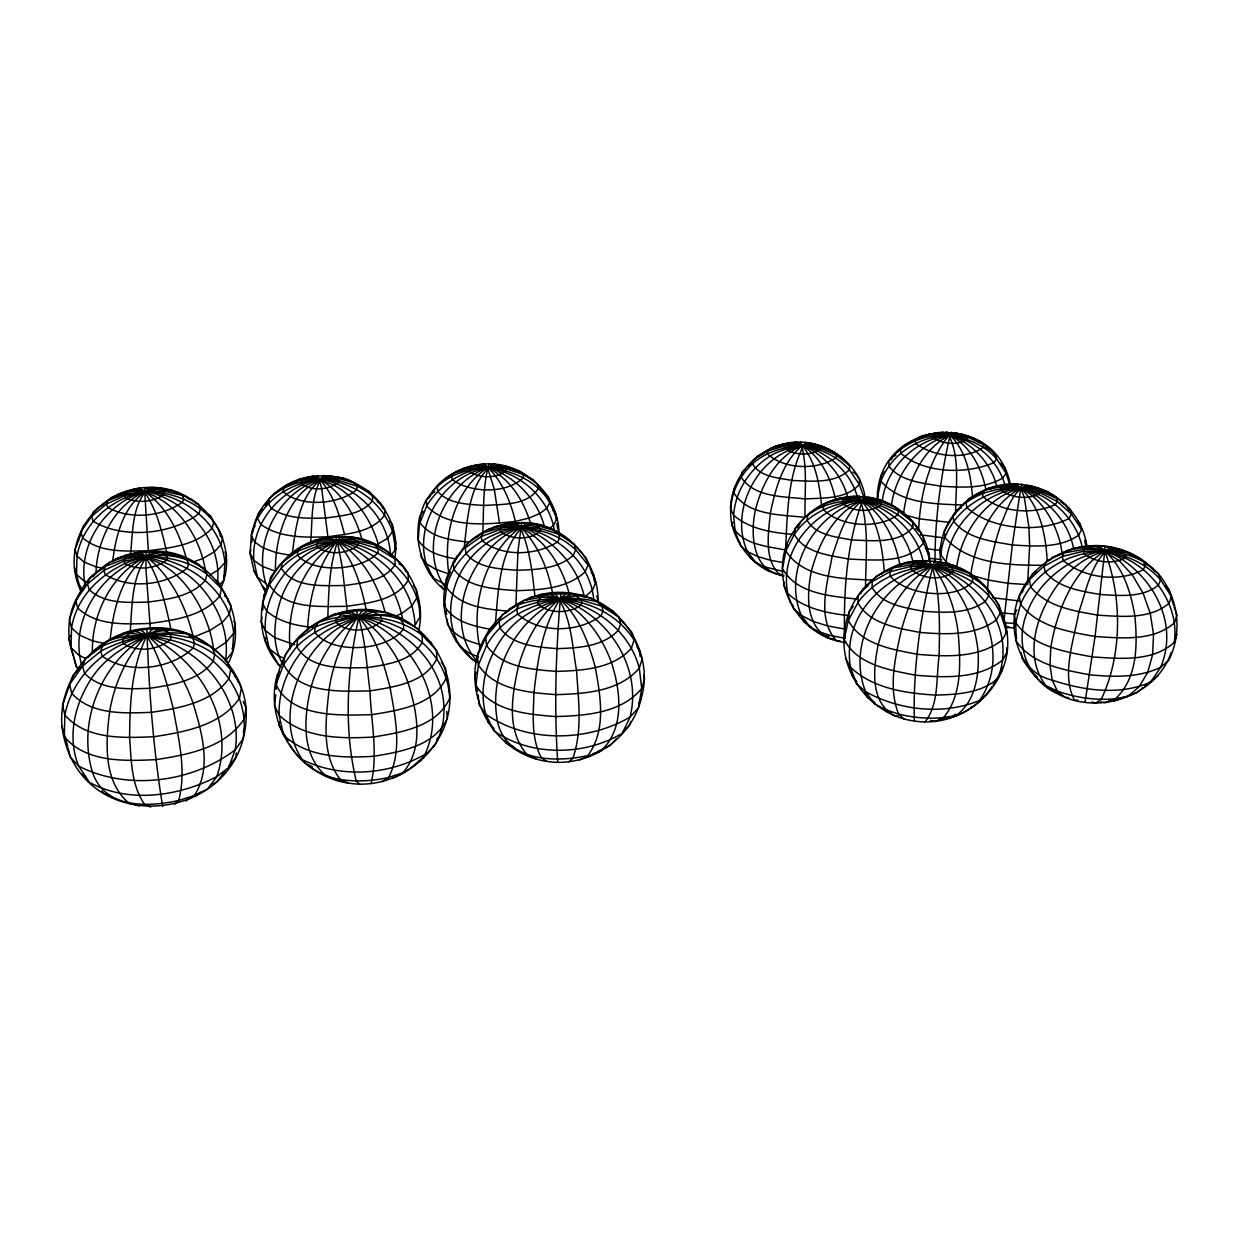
<?xml version="1.0" encoding="UTF-8"?>
<svg xmlns="http://www.w3.org/2000/svg" width="1239" height="1239" viewBox="0 0 1239 1239"><rect width="100%" height="100%" fill="white"/><g stroke="black" fill="none" stroke-linecap="round" stroke-linejoin="round"><path stroke-width="1.5" d="M307.52 630.744C308.821 597.012 317.803 562.134 340.833 536.642C389.278 534.427 430.041 584.297 418.534 631.41M784.411 582.407L783.9 586.001L793.734 609.046L801.416 615.535L810.213 627.228L819.537 631.952L831.261 635.684L844.564 638.162C843.48 590.879 846.717 540.823 864.094 496.638C897.113 499.565 927.206 527.071 929.575 560.555C921.971 521.573 883.113 500.215 846.051 498.047C819.413 499.58 797.08 520.163 786.966 543.936C770.395 586.295 800.766 637.868 846.16 642.607M1124.625 550.952C1078.224 532.367 1020.735 563.884 1014.416 614.343C1011.829 641.74 1022.516 673.149 1052.236 680.149C1083.505 690.495 1119.653 695.869 1150.69 682.054L1160.618 667.263L1168.594 660.464C1182.889 632.463 1178.521 597.817 1158.465 573.92C1146.695 561.794 1132.477 551.417 1115.487 548.474C1077.465 553.043 1041.163 575.314 1027.224 612.298C1014.137 642.7 1026.728 679.344 1056.913 693.453C1097.212 716.049 1155.972 696.984 1171.165 652.535M1016.863 609.82L1014.416 614.343L1015.717 622.69C1032.939 646.665 1065.168 651.869 1092.318 656.887C1119.576 658.668 1152.502 662.184 1174.309 642.329C1179.094 606.971 1156.312 573.13 1125.089 558.046C1106.257 552.517 1084.652 539.755 1065.85 552.238M130.451 554.948C133.022 532.445 131.427 503.886 149.594 487.547C199.371 485.022 242.054 540.529 221.192 587.301M130.126 633.361C132.279 605.871 130.978 572.573 151.189 551.401C207.765 546.988 254.367 612.794 227.868 664.197M310.602 542.667C312.693 520.411 310.277 494.764 323.023 475.451C334.437 477.278 349.274 476.148 357.002 486.168C384.276 498.357 400.336 529.254 394.73 558.51M327.839 617.765C328.552 592.304 329.404 566.223 337.426 541.83L335.413 536.797C272.518 538.299 237.021 620.693 280.773 666.938M482.73 533.56C483.969 510.391 482.482 486.292 489.033 463.866C526.467 463.711 558.99 496.576 558.99 533.978M515.92 605.964L517.871 552.114L521.634 522.564C563.327 521.774 598.561 559.563 598.034 600.776L596.749 595.944M879.613 500.417L877.382 497.35C878.172 420.036 994.189 407.677 1010.157 483.535M61.95 726.178C57.768 677.268 98.593 630.79 147.565 628.312C195.019 622.644 241.481 660.372 246.065 707.996C252.291 825.05 76.864 844.828 61.95 726.178L67.758 746.482M464.238 547.483C467.568 519.683 468.388 481.46 493.757 464.16L498.078 465.105M74.464 567.307L81.247 591.87C54.562 536.983 107.22 477.015 164.028 488.94M495.461 622.985C498.186 590.322 499.72 545.315 526.792 522.92L541.768 525.212L544.649 527.365M785.34 553.663C787.431 516.617 786.858 475.342 805.257 442.4C834.513 445.049 861.229 468.497 865.132 497.768M918.595 531.035C919.942 496.127 928.259 458.957 951.629 432.179L952.652 433.681M217.584 582.191C222.137 534.644 180.027 494.144 134.54 489.25L118.077 494.16L113.833 497.629M865.534 588.076C865.581 557.751 869.964 525.119 859.045 496.312C833.847 495.445 810.136 508.377 795.175 528.294L794.338 534.365L785.929 550.828L782.398 568.438C796.476 594.023 831.415 596.222 857.527 599.118M930.241 720.386L935.399 721.423L943.499 717.644C962.78 694.475 960.395 661.394 958.212 633.175C955.068 606.785 945.698 581.354 928.661 560.895C888.131 557.565 848.947 590.291 844.719 630.666C838.245 673.443 872.024 715.569 914.367 721.021C957.716 727.943 1001.437 694.924 1007.276 651.466C1011.984 610.068 981.536 567.477 939.642 562.165C906.607 577.111 887.17 610.734 878.25 644.59C873.402 668.131 869.546 702.482 894.759 715.77L898.492 716.111M987.483 591.173C988.459 568.298 993.771 545.795 1000.988 524.143C1007.307 510.298 1011.705 492.084 1026.635 485.084C1057.502 489.963 1082.871 515.641 1086.975 546.771L1085.116 539.987L1085.163 543.859M251.749 542.419L252.137 536.626M252.4 532.77C257.263 499.038 292.512 472.183 326.306 476.349M783.838 575.903C758.314 571.458 738.506 549.775 732.063 525.228C727.045 502.755 735.734 479.168 752.569 463.835C769.326 448.348 792.046 446.226 813.605 444.027C827.327 447.573 840.692 454.574 849.675 465.585L849.396 469.782L859.324 484.418L863.738 497.118M262.776 609.882L263.303 602.417M263.566 598.685L263.83 594.952L265.998 592.335M955.563 513.999C955.532 487.128 961.077 455.89 947.045 431.915L943.87 433.17M276.204 689.271C277.164 639.928 329.063 602.108 376.764 610.641C426.015 617.394 459.886 670.392 447.264 718.14C435.663 760.08 391.849 790.126 348.484 783.125C298.94 776.079 263.365 723.22 277.335 674.62L279.317 671.894M1003.946 620.832L1012.309 544.959L1020.719 488.212L1021.71 484.356L1029.888 486.246M1027.58 584.638L1029.64 546.105L1028.912 527.225L1024.266 497.211L1020.719 488.212L1016.708 484.046C974.799 481.568 934.252 520.334 940.912 563.11M394.699 551.525L395.675 541.908M112.718 560.988C116.094 533.42 125.124 497.923 154.395 487.856L171.973 490.365L178.695 494.082M110.194 639.185C113.616 606.676 123.234 565.665 156.439 551.773L166.971 552.207M419.479 611.927L419.882 608.194M292.249 553.91C295.873 526.327 299.776 489.266 327.777 475.761L343.497 478.316L346.347 480.159M448.58 691.61L449.014 687.955M279.302 721.671L278.868 725.078L288.083 741.185M275.786 694.769L274.408 705.192L279.147 715.244L283.468 734.944C307.102 757.726 343.126 758.16 373.93 756.255C400.631 751.841 435.354 745.986 447.264 718.14L446.845 711.434M786.966 543.936L785.929 550.828C802.996 578.721 844.363 578.892 873.557 580.1M265.75 637.249L265.223 640.609L278.156 664.491L280.912 666.675M261.94 617.037L261.104 622.164L265.254 630.419L269.25 648.709L278.465 655.911L283.669 658.064M236.401 752.987L235.596 757.788L228.688 766.399M903.665 512.698C907.939 480.67 923.411 444.321 956.09 432.798L959.497 434.192M641.26 698.223C655.044 651.9 620.135 599.537 572.526 593.466C530.571 586.124 488.507 615.024 477.433 655.632C465.043 702.745 498.341 754.412 546.786 761.366C588.262 768.149 631.844 739.187 641.26 698.223L638.859 703.102M805.257 442.4C767.003 438.343 731.397 470.402 730.483 508.826L733.643 515.192L735.114 531.485L740.891 546.182L747.551 551.649L755.976 562.8L764.262 566.796L783.435 571.473M891.368 505.636C895.89 470.681 923.365 436.345 960.148 433.743L975.511 438.978M250.789 549.837L250.092 553.415L253.918 570.606L257.48 577.374L265.812 583.383L268.259 588.153M956.694 567.059C961.898 528.635 990.937 490.861 1031.158 486.184L1047.528 491.651L1054.714 497.644M882.214 501.64C886.505 462.55 924.371 431.652 963.524 434.935L980.281 441.626L995.893 454.852L996.559 458.879L1006.037 473.236L1010.048 485.703M877.382 497.35L880.96 481.197L881.053 475.575L884.367 471.765M951.939 565.882L946.116 561.917C951.072 519.033 991.897 484.991 1034.968 487.593L1053.057 494.764L1070.171 509.26L1071.425 514.03L1081.601 529.518L1078.751 535.078C1059.717 548.598 1034.426 546.244 1012.309 544.959C991.928 541.304 967.194 538.872 953.674 521.247L953.163 515.424L969.177 498.434L989.001 488.011L1011.953 484.17C1041.674 494.005 1067.91 517.422 1073.702 549.202M732.776 522.192L732.063 525.228C741.123 544.51 766.755 546.167 785.216 549.961M946.116 561.917L940.664 554.685C945.791 509.167 994.809 481.243 1037.802 489.204L1039.475 490.907L1056.356 498.109L1057.177 501.423L1071.425 514.03L1069.04 518.475C1039.676 533.606 991.355 530.013 966.683 507.371L966.172 502.678C987.282 487.252 1014.617 485.487 1039.475 490.907L1038.901 494.175C1027.441 499.441 1011.303 498.279 1001.422 490.226L1001.143 488.538L1004.442 485.703L1039.846 492.611L1057.177 501.423L1055.411 504.49C1033.372 514.913 1001.855 512.636 982.992 496.762L982.542 493.494L984.602 490.505C1025.66 476.829 1073.779 505.589 1082.313 547.7M734.928 486.555L733.519 492.394C747.551 515.625 780.957 514.681 805.009 517.344C804.498 492.456 808.029 466.174 800.642 442.137M1085.039 702.281L1095.059 636.49L1104.754 551.216L1104.925 546.291L1093.882 546.074M1022.268 592.614L1023.197 589.052M630.883 721.439L629.846 724.954L623.217 731.753M1174.309 642.329L1176.926 634.275M78.072 542.171L83.54 525.646L86.343 523.245M223.624 577.932L225.452 572.914M232.127 648.833L234.14 643.428M243.262 732.125L244.625 728.547M70.22 635.499L68.811 639.076L76.214 666.365L78.305 669.571M428.895 498.124C439.83 476.163 464.997 463.866 489.033 463.866M946.023 563.311L934.221 561.267C920.654 612.902 912.849 667.682 914.367 721.021M454.543 562.336C467.49 533.312 502.151 518.552 532.708 523.648M77.298 543.936L74.99 549.233L77.019 556.017L76.539 574.478L83.896 580.859L87.396 582.315M496.901 623.124L489.684 629.149L477.433 655.632L478.409 665.033L475.9 685.306C492.441 711.542 527.783 714.407 555.893 716.56C585.737 715.662 621.235 713.199 641.709 688.528L644.605 678.678L643.645 675.425M371.096 783.575C378.189 753.622 371.065 721.439 369.965 690.897C366.434 664.104 365.428 636.366 356.352 610.703L354.369 610.223M476.504 672.188L474.924 675.379L476.396 684.315M423.661 756.456L422.096 759.507L418.844 761.396M797.746 527.783L800.286 522.812M992.036 686.53C981.365 703.922 959.76 718.651 938.961 719.332M891.197 459.762L892.823 456.695L895.828 455.209M860.609 593.605L863.211 588.835L867.858 586.109M450.469 572.062C434.424 602.355 449.076 643.784 476.907 662.509M993.059 684.888L1002.258 670.098L1001.793 666.567M423.057 511.506L419.789 516.214C413.656 542.976 422.716 571.938 443.949 589.578L441.161 585.923M92.94 576.816C114.793 549.682 158.809 544.695 188.529 560.353M390.796 556.048L395.721 548.954L392.577 531.5L392.562 524.84L389.743 521.123M87.984 657.599C105.129 636.629 133.27 629.908 159.428 627.894M265.146 505.512L269.374 499.828M853.361 606.196L848.839 612.174L848.374 620.445L844.193 639.401C857.047 665.095 889.865 670.082 915.342 675.178C944.645 677.625 978.624 679.499 1002.831 659.907L1007.276 651.466L1006.78 647.889M225.235 770.689L217.212 781.592L211.017 785.402M505.636 613.305L509.275 608.999L516.152 605.747M436.763 739.234L439.164 736.431M219.504 584.994L223.841 580.146L224.909 562.614L226.567 555.273L224.863 551.882M748.619 465.864L757.587 455.983L764.556 452.885M616.588 738.568L610.393 745.367L596.904 751.872M147.565 628.312L146.883 629.04C148.835 688.326 153.094 748.015 162.665 806.527M255.064 526.296L252.648 528.914L251.316 535.682L250.092 553.415L253.778 560.307L257.48 577.374M261.94 509.244L258.703 512.698L251.316 535.682L254.909 542.202L263.288 547.979L275.956 552.609L290.267 555.335M81.588 666.505L72.977 675.348L62.523 705.006L64.862 715.027L64.335 736.74C86.25 762.868 125.108 761.071 156.129 759.631C187.848 754.69 225.529 747.675 244.3 718.728L246.065 707.996L243.185 701.398M881.316 574.416L883.825 571.86L890.872 569.692M1015.484 625.772L1013.378 627.879L1005.665 627.321M925.084 721.872C939.27 703.922 935.972 677.578 939.116 655.958C939.673 626.098 940.633 595.401 932.115 566.471L923.303 561.066L914.816 561.19M174.575 804.452L178.71 800.471L194.353 795.562L207.486 789.104L216.779 776.667L228.673 767.514L235.224 749.812L242.906 739.11C248.714 709.87 235.085 680.443 213.232 661.254C190.094 640.702 159.289 636.8 129.832 633.361L123.513 638.286L122.646 640.904L123.451 643.397C136.801 652.845 158.809 650.212 170.595 639.185L171.307 636.583L167.854 632.029L163.951 630.372L153.109 628.823C129.305 650.367 115.041 680.01 109.651 711.48C105.811 741.975 102.852 780.555 128.438 802.764L139.48 806.062M83.927 588.479C67.711 605.778 65.078 634.383 73.55 656.174M744.794 469.581L742.254 471.904L741.046 477.03C754.04 497.536 783.791 496.514 805.396 498.914C823.501 497.846 846.314 499.348 859.324 484.418L859.587 479.183L855.839 473.948L852.881 472.013M1048.953 560.663L1053.119 556.869L1062.659 553.74M585.815 596.083L592.567 590.058L595.618 582.376L586.233 558.247C572.511 540.684 554.406 526.126 531.531 523.741C501.485 530.648 472.818 547.003 459.065 575.825C448.41 598.282 446.752 625.958 460.722 647.408L470.17 653.65L478.393 656.763M296.4 481.801L299.033 479.478L305.816 478.022M121.871 635.127L124.55 632.788L134.85 631.394C193.501 648.012 237.485 717.366 216.779 776.667C178.447 796.476 128.438 803.739 89.363 782.305L78.661 766.089L70.127 756.859L68.16 748.201M568.84 761.799L572.867 758.314C582.655 730.282 578.396 699.632 576.553 670.624C571.984 644.636 571.411 615.163 555.057 593.311L550.674 593.047M1142.977 687.552L1137.077 692.632L1122.627 697.712M316.812 476.597L318.051 475.575L321.675 488.336L327.917 536.797C347.493 533.839 372.165 532.615 384.663 515.021L384.71 509.152C372.8 491.016 353.425 479.106 332.006 476.473C290.019 480.949 251.006 515.997 253.778 560.307L262.42 566.424L275.492 571.303C274.346 534.861 291.862 479.013 335.428 477.557L354.695 483.071M1144.464 686.391L1157.861 675.875M549.822 528.201L553.709 525.181L556.853 518.738L549.76 502.554L548.443 496.916L537.509 485.022M112.563 561.685L116.636 558.541L134.679 553.477C158.592 559.594 182.938 566.997 200.037 586.093C218.296 606.165 229.819 633.439 225.421 660.821L232.467 652.086L233.675 633.222L235.395 624.425L233.877 621.173M194.802 796.445L200.331 792.186M537.664 596.548L540.266 594.55L572.526 593.466M461.651 470.17L464.671 467.862M955.687 714.082L951.908 716.901L948.222 716.994M459.979 553.864L457.268 555.846L453.288 562.46L445.978 579.558L446.536 587.317L444.398 606.041C453.691 621.56 473.035 626.02 489.622 629.149M330.333 616.48L333.152 614.467L356.352 610.703L376.764 610.641M490.505 529.611L494.872 526.606L511.413 523.369C546.554 533.622 576.383 560.663 584.452 597.275M374.968 545.841L387.761 538.206L392.577 531.5C382.046 501.021 351.566 480.515 319.708 479.539C301.975 474.212 287.433 484.96 273.618 494.129M1035.943 571.365L1032.799 573.456L1019.279 596.191L1020.595 604.105L1015.717 622.69L1016.228 641.198C1032.536 664.553 1063.604 669.896 1089.793 674.775C1113.458 677.114 1138.672 677.872 1160.618 667.263C1182.176 616.046 1143.845 561.174 1094.254 546.089L1084.017 546.399M434.858 491.759C418.828 501.764 419.835 523.555 418.193 540.127C426.262 552.904 442.462 556.45 456.386 559.052M382.232 781.608L388.659 777.457L402.83 772.795C424.543 747.891 416.923 711.093 407.972 682.395C397.487 652.984 378.205 626.702 350.544 611.539L343.249 611.803M835.427 500.432L838.648 498.388L854.136 496.452C882.478 508.145 906.824 531.454 912.973 562.413M185.556 800.998L194.353 795.562C212.179 767.901 201.895 732.419 193.114 703.349C183.047 674.202 165.081 648.586 140.657 629.923L135.686 629.97M770.921 448.998L775.676 446.086L791.984 442.726C821.55 447.976 849.784 467.692 857.589 497.799M519.575 604.136L522.873 602.123M526.172 600.11L531.113 597.09L549.62 594.101C579.418 606.336 600.714 632.68 611.447 662.555C620.754 691.145 625.106 728.873 600.559 751.206L579.263 759.925M209.902 574.942L218.157 570.002L224.909 562.614C220.403 516.601 173.708 488.816 130.405 490.582L111.897 497.226L93.699 511.459L91.547 516.415L80.798 531.841L82.672 537.803C100.374 553.198 126.378 551.076 148.324 550.751C170.424 547.762 196.196 545.439 212.163 528.031L213.728 521.913L210.831 516.245L208.028 514.278M595.216 752.677L588.262 756.812L584.762 756.828M961.526 507.525L956.911 510.158L944.319 530.788L944.815 537.401C968.495 564.597 1010.234 565.371 1043.858 565.263M909.86 442.586L921.862 435.834L938.728 432.504C959.791 436.763 981.969 441.595 996.559 458.879L993.91 462.627C966.002 474.63 924.186 473.577 900.645 453.149L900.598 449.168L903.758 445.575L908.326 443.33M354.168 537.587L346.053 536.998C317.865 548.536 292.358 568.02 281.439 597.57C274.036 618.803 270.954 644.125 282.895 664.305M990.735 488.801C1029.005 472.617 1058.958 520.783 1062.071 553.926M102.589 568.67C82.703 577.963 76.183 600.528 69.369 619.577L71.537 627.739L71.041 647.703L79.064 655.385L85.754 658.436M392.174 778.324C410.326 771.634 421.152 758.733 434.517 745.677C444.956 728.16 446.195 707.144 440.991 687.707C428.044 644.28 387.389 620.785 345.278 612.933C319.43 616.604 298.367 633.764 284.753 655.756L283.638 664.445L276.003 684.486C291.568 718.062 340.849 715.445 371.994 714.655C398.664 710.272 433.526 705.347 446.179 677.903L445.56 668.193L441.425 662.23M899.22 566.006L905.663 562.552L928.661 560.895M561.654 592.676L560.818 593.109C555.97 649.205 553.895 706.153 557.751 762.295M99.399 506.627L103.782 504.443M395.303 616.325L401.777 613.429L411.859 605.886L416.862 597.848L416.598 589.872L413.392 585.443M311.407 626.624L316.487 624.441M970.664 707.345L974.086 705.889M475.126 537.633L478.316 536.286M1120.815 698.362L1114.186 701.057L1108.75 700.794M472.493 466.127L484.232 463.99C501.16 478.765 510.251 499.89 515.347 521.418L529.099 518.01L539.832 513.504L546.864 508.222L549.76 502.554C534.272 476.21 503.824 468.342 475.559 465.43C454.62 468.992 437.336 482.374 426.371 500.308L426.665 506.008L420.052 522.719C431.048 538.206 452.421 540.142 469.844 542.31M192.99 562.119L203.119 558.371L214.347 551.82L220.945 544.835L222.602 537.881C207.827 500.184 164.369 487.407 127.23 492.162L125.201 493.912L107.917 500.602L106.461 504.056L91.547 516.415L93.142 521.185C122.444 539.337 172.391 534.814 199.107 513.395L200.47 508.486L198.194 503.901L178.153 492.549L158.53 488.615L124.504 495.677L106.461 504.056L107.669 507.371C129.77 519.884 162.34 516.988 182.644 501.981L183.713 498.543L182.164 495.337L163.796 491.186L125.201 493.912L125.17 497.366C136.662 503.7 153.342 502.229 163.951 494.609L164.555 492.843L161.736 489.746C122.878 490.195 84.082 516.384 77.019 556.017L84.144 562.041L95.992 566.858L102.992 568.283M975.434 494.903L980.87 493.339M819.056 507.231L824.012 505.884M847.135 497.257L859.045 496.312L866.169 497.613M333.849 537.215L344.21 536.905L337.302 537.107M385.097 612.484C377.523 581.649 359.511 551.649 330.116 537.478L314.505 540.684M125.356 555.444L134.679 553.477M126.037 491.589L139.326 488.259C165.128 502.879 179.036 531.097 186.392 558.758M365.784 609.82L362.346 610.502C345.108 633.934 333.136 660.976 329.016 690.092C325.919 719.58 320.901 754.52 340.353 779.61L348.484 783.125M1003.451 485.099L1016.708 484.046L1021.71 484.356L1022.082 485.44M937.257 433.031L942.647 432.024C968.511 440.046 990.658 460.242 996.961 487.128M323.72 538.5L330.116 537.478M503.313 524.5L516.4 522.719C536.317 541.133 547.731 566.75 552.563 593.202M525.754 476.055C494.376 452.777 444.677 475.017 426.665 506.008C448.828 528.774 486.323 524.36 515.347 521.418M156.919 551.479L135.438 553.167L139.93 552.284C169.201 571.256 185.292 604.152 193.346 637.202L209.98 630.403L222.23 622.489L229.385 614.079L231.089 605.747L218.188 581.819L215.617 579.867M927.965 434.285L935.46 433.371M782.32 444.46L796.104 442.246C820.466 451.708 840.754 471.269 847.6 496.994M313.095 477.015L307.52 477.65L313.204 476.132C339.161 487.221 354.834 513.364 361.989 539.646M342.072 780.415L338.65 780.725L332.331 777.813M1077.76 700.081L1074.569 700.283C1060.754 674.558 1074.383 638.937 1078.875 611.896C1086.711 589.733 1090.862 562.336 1110.392 547.158L1114.868 548.428M170.533 628.746L158.933 629.273C133.316 641.709 106.647 654.207 90.881 679.375C74.572 704.759 66.952 737.298 78.661 766.089C127.261 791.071 192.184 782.614 235.224 749.812C245.756 683.603 171.849 616.124 107.375 641.121L102.512 646.108L85.274 658.776L82.579 666.102L69.554 684.486L71.723 693.298C91.392 715.197 124.752 713.354 151.7 712.301C179.268 708.15 211.838 702.792 229.029 678.383L230.733 669.401L227.078 661.099C206.758 640.393 176.139 620.274 146.76 635.917C107.483 644.28 72.745 674.868 64.862 715.027C86.405 739.931 123.838 737.995 153.884 736.725C184.565 732.001 220.991 725.651 239.592 698.022L241.373 687.815C219.071 635.7 150.043 624.1 102.512 646.108L100.715 651.218L82.579 666.102L84.453 673.149C100.808 690.619 127.787 689.07 149.78 688.28C172.314 684.966 198.798 680.8 213.232 661.254L214.781 654.022L211.9 647.3L192.587 638.07L187.678 633.996C158.065 629.846 127.106 637.744 100.715 651.218L102.156 656.097C127.71 674.79 170.858 669.587 193.299 647.858L194.523 642.793L192.587 638.07L170.363 634.136L146.76 635.917C100.886 662.292 76.539 722.879 92.91 773.446C105.501 808.835 148.525 807.193 178.71 800.471C186.655 770.395 178.509 738.816 173.305 708.925C167.033 683.835 160.667 658.064 146.76 635.917C131.288 667.294 129.894 703.38 129.599 737.732C131.365 760.188 131.133 784.984 144.483 804.219L150.678 807.085M327.917 536.797C305.352 537.447 279.921 538.284 260.825 524.36L257.557 518.645C273.06 490.009 306.42 476.984 337.798 478.951L338.959 480.546L357.002 486.168L356.832 489.451C339.951 504.722 299.807 507.727 283.127 491.434L283.669 488.12L286.674 484.883L308.79 477.077C349.491 480.624 387.683 512.001 390.486 554.267M963.71 505.016C935.755 503.994 900.567 504.056 880.96 481.197C893.582 447.62 931.651 430.134 965.971 436.298L982.992 444.445L983.41 447.264C965.026 460.459 933.091 456.928 915.482 443.237L915.373 440.464L917.557 437.94L935.569 433.309L967.349 437.754L967.52 439.195C957.902 445.885 941.563 444.089 932.348 437.135L933.354 434.393C965.15 432.349 996.667 454.605 1005.015 485.363M512.838 523.276L522.858 522.982M154.86 488.321L145.04 488.584L144.467 487.686L148.324 550.751M481.305 465.105L484.976 465.012M840.243 640.997L836.852 640.873C815.789 619.268 827.637 582.407 832.143 556.234C839.748 535.031 846.16 507.014 868.973 497.397L883.872 501.268M1012.526 484.852L1016.352 485.084M490.505 464.857L495.91 465.198M856.505 496.994L864.233 497.489M331.758 476.69L335.397 476.922M949.461 522.409L919.075 518.785L905.09 515.068M944.149 537.865L920.329 534.845M793.115 534.474C772.424 532.584 749.781 529.394 733.643 515.192C735.3 491.31 749.27 469.736 769.078 456.711C781.344 448.301 796.15 447.96 809.686 443.051L823.749 446.938L826.506 449.323M941.625 550.565L925.27 548.552M941.857 559.641L929.42 558.293M925.037 560.864L935.677 561.577L934.221 561.267M1025.768 584.514L1007.632 583.259L988.18 579.976L970.648 575.035C975.635 541.753 989.729 505.171 1020.719 488.212C1040.59 506.751 1045.793 535.573 1047.249 561.592M1019.217 600.93L992.733 597.74M1015.856 614.25L1000.818 612.794M1003.807 622.675L1015.856 623.542M849.056 615.613C827.466 613.243 804.08 608.783 787.725 593.404C777.984 542.976 825.019 499.58 873.34 498.543C895.038 503.08 912.167 518.026 923.334 536.75L923.597 542.961C906.437 564.38 873.433 559.873 848.885 559.083C829.882 555.304 804.607 553.306 794.338 534.365C812.707 507.525 845.989 498.945 876.887 499.998L895.642 507.324L898.213 510.793L912.756 522.177L912.911 527.148C898.569 544.246 871.9 540.56 851.843 539.956C836.294 536.921 815.804 535.434 807.054 520.225L807.673 515.347C828.101 499.224 854.786 499.348 879.411 501.671L880.697 503.468L898.213 510.793L898.244 514.247C879.442 529.734 840.073 526.962 823.269 509.415L823.625 506.008L826.475 502.895L849.706 497.04C883.392 503.777 915.791 526.513 923.272 561.639M1005.96 626.903L1009.243 627.135M508.563 611.183C486.803 609.216 459.994 606.831 446.536 587.317C456.835 547.653 497.056 526.885 535.511 524.98L555.227 530.664L558.681 534.195L574.354 544.401L575.732 549.806L588.029 564.969L585.211 571.737C567.028 588.897 539.832 589.919 516.183 590.662C494.748 588.819 467.831 588.215 453.861 569.274L453.288 562.46L468.497 542.434L488.104 529.425L507.014 524.453C547.715 528.356 589.516 556.172 593.744 599.475M582.578 595.355L566.517 593.527C542.124 610.966 526.482 637.496 518.552 666.102C512.001 694.692 505.868 730.344 526.947 754.427L536.735 759.073M313.018 627.445C296.586 625.803 279.178 622.179 266.524 610.858L262.498 603.052L269.359 584.638L270.505 577.513C283.359 558.123 301.805 542.388 325.315 538.609C370.136 543.751 412.726 577.808 415.065 625.106L420.191 616.619C417.837 566.889 366.93 538.361 321.319 540.158L301.123 547.173L297.902 551.061L282.12 562.506L281.268 568.221L269.359 584.638C284.49 609.944 321.226 606.351 346.889 606.336C368.386 602.959 395.984 600.667 408.312 580.1L408.158 573.084C393.739 551.913 371.266 539.275 346.053 536.998M1068.746 697.727L1064.967 697.263L1057.363 691.083L1045.948 685.678C1022.221 654.688 1037.693 611.121 1058.942 583.12C1076.319 560.957 1111.972 537.432 1138.223 558.541M783.822 575.732L780.446 575.314C763.472 560.136 768.505 533.637 770.286 513.442C775.428 489.08 782.258 462.178 802.253 445.637L816.764 445.266L834.079 452.08L836.155 455.007L849.675 465.585M834.002 638.999L828.612 638.224C805.04 625.416 806.821 593.558 811.421 570.9C818.948 542.837 833.955 513.535 861.446 500.711L880.697 503.468L880.666 505.233C870.274 513.085 851.208 511.753 841.839 502.755L843.403 499.394L861.446 500.711C884.011 514.727 895.921 540.994 900.072 566.424M1100.418 701.94L1105.591 702.683L1115.425 698.781L1127.676 696.457L1139.152 686.747L1147.701 672.436L1152.642 654.533L1153.524 634.291L1150.226 613.243L1143.008 593.001L1132.431 575.097L1119.344 560.849L1104.754 551.216L1099.411 545.934L1094.254 546.089L1068.638 549.915L1046.738 561.112L1044.012 566.192L1029.346 579.759L1030.631 586.744C1046.32 606.893 1074.151 610.92 1097.785 615.148C1121.481 616.557 1149.761 619.717 1169.136 603.161L1171.459 596.47L1160.509 579.651L1158.465 573.92L1139.493 557.906L1115.487 548.474M812.815 444.569L816.207 445.064M869.902 498.186L875.493 499.054M1104.383 546.771L1113.118 548.149M499.518 465.43L507.758 466.762M783.76 562.63L770.704 560.369L757.71 556.512L747.551 551.649C725.899 506.023 766.569 438.916 818.933 446.675L819.97 448.177L836.155 455.007L835.891 457.919C816.997 470.433 784.008 469.457 767.313 453.768L767.901 450.888L770.766 448.27L788.531 443.577L819.97 448.177L819.8 449.68C809.903 456.014 793.053 455.518 784.287 447.542L785.991 444.708C809.485 444.212 833.382 452.034 849.396 469.782C834.792 484.139 811.08 481.011 792.248 480.5C778.665 477.805 760.204 477.263 752.569 463.835L753.482 459.715L767.901 450.888L784.55 446.055L802.253 445.637C821.395 457.191 831.168 479.168 835.767 500.215M781.654 574.679C751.918 571.071 750.168 532.29 755.589 509.337C762.233 483.489 776.435 456.417 802.253 445.637C816.098 462.286 819.475 484.914 821.596 505.822M843.744 628.87L827.296 625.834L812.846 621.266L801.416 615.535C781.732 569.971 814.488 512.528 861.446 500.711C878.203 520.411 882.416 547.452 884.367 572.449M890.965 712.518L887.263 711.775L883.33 708.367M482.064 644.992C468.977 641.694 454.496 636.583 447.511 624.146L447.171 619.314M294.727 644.76L274.826 637.744L265.254 630.419C263.582 595.247 286.503 562.583 317.803 547.963C333.415 544.928 350.405 532.507 366.109 541.071M189.226 635.963L194.291 637.063M104.417 643.506L92.306 640.795L79.327 635.003L71.537 627.739C79.126 584.452 120.322 559.052 160.977 552.671L182.458 556.512L204.404 568.778L206.944 574.261L221.425 588.618L219.783 595.974C203.181 616.449 174.358 619.965 149.842 623.465C125.666 624.053 96.425 626.16 77.732 607.915L75.718 600.745L87.504 583.972L89.905 577.994L109.853 562.243L130.157 555.072C177.038 554.189 228.626 582.748 233.675 633.222L226.365 642.112L213.774 650.46C208.71 608.349 175.272 551.804 126.657 556.992L124.442 559.083L105.485 566.3L103.875 570.467L87.504 583.972L89.223 589.702C104.711 604.245 128.376 602.526 148.122 602.077C168.163 599.289 191.58 596.563 205.488 580.177L206.944 574.261C183.295 556.667 152.676 554.251 124.442 559.083L124.396 563.249C136.755 570.9 155.742 568.964 166.955 559.873L167.606 557.751L164.508 554.034L123.668 561.221L103.875 570.467L105.176 574.447C128.902 589.594 166.057 585.753 187.461 567.834L188.591 563.714L186.872 559.858C126.641 537.447 65.45 606.599 81.526 664.646M1060.243 694.196C1043.61 687.846 1031.297 673.366 1022.051 658.405L1021.168 652.767M828.999 636.474L822.03 634.895L817.539 631.1M961.201 434.874L969.006 436.686M1031.514 486.834L1040.187 488.94M770.472 571.071L767.173 570.25L750.509 558.278L748.96 555.134M939.642 562.165L955.455 565.944L958.336 568.422M1091.977 701.971L1095.632 703.102L1101.192 699.369C1122.441 655.385 1122.271 596.486 1104.754 551.216L1086.247 547.932L1083.955 549.481L1064.177 552.888L1062.319 556.466L1044.012 566.192L1045.174 571.814C1058.323 587.952 1080.95 591.096 1100.278 594.503C1119.622 595.603 1142.528 598.158 1158.542 584.978L1160.509 579.651C1141.274 557.968 1112.08 549.946 1083.955 549.481L1083.583 553.353C1094.378 562.413 1112.622 564.767 1125.089 558.046L1125.91 556.172L1123.184 552.083L1083.041 551.34L1062.319 556.466L1063.232 560.4C1083.846 578.241 1119.514 582.872 1143.473 569.568L1144.96 565.882L1143.582 561.887C1100.371 537.215 1040.079 558.758 1020.595 604.105C1037.647 626.965 1068.761 631.704 1095.059 636.49C1121.465 638.131 1153.184 641.616 1174.526 622.752L1177.05 615.133L1174.092 607.017M558.681 534.195L540.25 528.403L503.514 525.925L501.145 527.675L483.458 532.801L481.274 536.518L465.322 547.762L465.879 553.229C477.573 568.376 499.379 568.778 516.895 570.265C536.208 569.677 558.278 568.902 573.347 555.227L575.732 549.806C555.738 531.144 527.721 525.522 501.145 527.675L500.37 531.546C510.824 539.925 531.438 540.576 540.669 530.338L538.5 526.575L500.06 529.595L481.274 536.518L481.754 540.328C501.671 557.302 536.487 555.815 557.798 541.737L559.579 537.974L558.046 530.803M1050.951 689.101L1054.544 690.231M359.62 486.757L369.253 491.542L372.598 495.941L372.474 500.649C361.974 514.743 341.949 515.641 325.934 518.01C307.52 518.506 286.89 519.187 271.155 508.098L268.414 503.53L269.281 498.759C287.742 480.964 314.474 477.495 338.959 480.546L338.82 482.234C328.985 490.133 310.431 491.542 300.643 483.241L302.409 479.88C340.446 474.63 369.052 511.428 378.344 544.494M109.837 795.531L104.386 793.734L101.846 791.009M600.249 604.57L612.98 610.966L631.596 631.859L642.158 658.807L639.324 668.146L641.709 688.528L638.441 707.903L630.078 717.025L622.319 733.225C584.374 756.069 530.354 756.657 493.819 730.7L485.75 714.191L479.152 704.79L478.177 695.033M380.528 548.025L383.935 549.202M446.737 585.149L433.201 578.117L426.139 563.513L421.167 557.008L421.028 553.632M187.244 498.093L192.479 499.952L196.258 503.746M402.969 620.724L409.474 623.171M190.125 560.973L198.101 564.039L206.324 572M146.187 551.82L145.83 567.57L150.337 628.963M330.751 777.101C313.963 771.912 297.871 759.801 289.709 744.283M479.632 464.517C510.545 472.57 536.936 496.08 544.726 527.675M307.52 764.525L312.383 766.693M514.216 747.272L506.271 743.307L504.304 740.488M527.21 476.783L533.049 479.71L535.279 482.358M126.951 802.02L129.878 803.553M477.17 662.029L472.276 659.442L455.596 640.362M391.539 615.318L386.63 612.624L368.091 610.935C339.409 626.764 320.251 655.059 311.314 686.158C303.942 715.755 300.334 754.489 326.322 776.203C346.517 782.398 368.184 782.072 388.659 777.457C402.799 749.765 395.071 716.839 390.115 687.691C383.579 662.834 376.006 636.985 358.83 617.177L340.911 614.807L336.017 619.485L335.846 621.978C346.672 633.779 371.452 632.091 381.922 620.367L380.419 615.566L373.249 611.958C346.3 620.476 318.454 629.939 300.396 653.201C286.72 670.996 278.326 692.616 279.147 715.244C303.942 738.63 341.314 738.878 373.342 737.019C400.971 732.45 437.057 726.859 449.695 698.177C446.644 636.165 372.645 602.108 318.578 622.396L315.14 627.135L297.639 639.541L296.833 646.51L283.638 664.445C298.614 694.274 341.592 691.362 369.965 690.897C393.894 687.01 425.054 682.983 436.887 658.699L436.407 650.134L422.112 635.049L417.682 628.653L394.714 615.644C360.828 611.199 321.613 622.226 296.833 646.51C310.075 670.314 343.822 668.022 367.441 667.604C386.971 664.46 412.262 661.44 422.375 641.926L422.112 635.049C391.648 612.407 348.949 612.345 315.14 627.135L314.675 631.998C331.448 655.059 387.389 651.342 403.62 628.823L403.542 624.007L400.491 619.515C364.111 605.639 327.313 628.56 308.155 659.117C289.787 688.574 281.284 729.415 302.455 759.693C340.431 778.417 388.427 775.227 424.915 754.381C449.772 701.599 411.518 635.034 358.83 617.177C347.121 670.376 343.482 727.758 356.228 781.004L359.573 784.101M985.206 447.031L992.005 450.81L996.171 456.99M1060.739 501.826L1065.432 504.49L1069.288 510.329M1144.944 563.791L1148.011 565.557M377.322 501.81L380.543 503.684L382.975 508.671M603.703 605.732L591.173 598.236L571.768 594.519C547.034 603.254 521.511 612.515 504.985 634.291C487.624 656.655 478.084 686.22 485.75 714.191C526.962 742.935 587.317 742.254 630.078 717.025C643.877 661.765 599.924 603.718 544.85 595.417L541.071 597.213L523.818 600.528L502.244 614.838L499.023 621.281L485.626 637.171L486.586 645.442L478.409 665.033C494.795 690.092 528.867 692.539 556.063 694.645C584.932 693.763 619.175 691.656 639.324 668.146C627.77 624.936 584.498 597.709 541.071 597.213L537.494 601.658L537.943 604.028C549.063 614.157 569.506 613.77 581.308 604.864L581.664 600.156L576.228 596.021C541.366 600.404 504.923 613.088 486.586 645.442C501.702 667.542 532.104 669.494 556.481 671.399C582.376 670.593 612.949 668.905 631.394 648.229L634.027 640.005C610.3 602.634 559.285 590.74 518.909 604.632L516.709 609.154L499.023 621.281L499.921 627.925C512.605 645.627 537.23 647.052 557.132 648.617C578.272 647.966 603.052 646.712 618.416 630.186L620.677 623.604L618.788 617.053L601.767 606.212L597.725 601.922C571.179 594.828 541.97 599.01 516.709 609.154L517.453 613.785C538.655 633.779 578.768 633.005 601.302 615.38L603.006 610.796L601.767 606.212L581.664 600.156L559.873 599.397C514.603 619.686 487.81 674.186 497.691 722.538C507.154 761.97 555.722 762.574 587.751 755.635C606.661 730.654 600.481 696.241 595.34 667.589C588.649 642.793 579.496 617.007 559.873 599.397C542.233 627.151 537.571 660.821 533.947 692.895C533.328 714.454 530.865 737.902 541.288 757.679L546.786 761.366M398.927 563.76L403.387 566.564L405.757 571.349M874.734 702.389L867.439 697.542L864.698 692.539M915.838 528.666L918.703 530.571M426.588 639.324L430.893 642.236L432.597 645.643M811.483 627.011L803.925 621.901L801.757 617.703M523.71 752.321L528.341 755.62M224.538 595.82L227.434 598.034L228.255 601.689M1032.707 673.164L1037.136 676.571M81.666 773.941L86.141 777.473M234.465 676.122L237.207 678.414L238.043 681.992M904.005 718.93L898.6 714.082L885.42 709.606L874.796 703.953L865.612 691.672L856.629 683.897L850.388 667.171L845.54 658.281M78.8 668.874L76.214 666.365L74.03 657.894M1165.233 585.784L1168.857 589.33L1173.565 605.236M552.935 509.957L555.32 512.327L556.357 519.791M266.215 589.872L262.436 586.062L265.688 592.227L253.918 570.606M1077.636 521.201L1079.974 523.57L1081.601 529.518M591.251 572.387L593.543 574.741L594.488 581.927M1000.338 463.169L1005.154 468.203L1006.037 473.236L1002.862 477.929C984.432 489.142 961.449 487.376 940.757 486.199C922.916 482.962 900.722 481.677 888.874 466.096L888.905 461.156C903.231 442.602 926.911 433.356 950.05 435.245C970.462 445.963 981.923 468.357 985.996 490.272M487.872 722.167L493.989 728.578M637.078 647.13L639.386 649.577L640.222 656.608M428.694 572.201L433.82 577.761M477.526 661.843C440.356 619.965 472.245 546.167 520.349 527.473C546.275 540.189 562.521 567.075 569.305 594.395M445.095 587.317C414.895 544.014 446.737 474.305 498.047 464.857L519.838 471.347L537.37 483.938L538.376 488.46C527.349 505.868 501.872 504.134 483.628 505.497C467.986 504.072 448.503 504.35 437.615 491.202L437.29 486.617C455.286 469.504 480.639 466.886 504.319 467.242L505.837 468.776L522.858 474.305L523.493 477.48C507.231 494.113 470.092 493.354 452.127 479.369L451.832 476.179L453.97 473.066L470.046 468.125L505.837 468.776L506.132 470.402C497.056 478.873 479.075 478.517 469.178 471.362L468.977 469.72L472.291 466.654C510.716 465.136 549.435 493.215 554.623 532.181M362.702 487.748L365.149 490.551M738.119 540.467L740.364 543.379M852.246 675.813L856.861 681.837M790.265 602.309L793.487 606.506M797.792 612.112L799.945 614.916M927.144 550.689L929.219 553.492L929.653 562.351M1152.595 568.221L1154.609 571.334M79.188 584.808L81.108 587.952M480.298 649.654C470.108 606.723 484.077 554.452 520.349 527.473C529.796 548.939 532.367 572.666 534.861 595.758M1014.973 632.974L1016.739 638.348M344.628 534.675C339.393 515.238 333.911 494.547 319.708 479.539C278.279 492.812 253.205 541.939 265.812 583.383M530.571 523.524C523.834 500.664 509.787 478.084 487.516 467.753C445.374 475.482 414.151 521.681 426.139 563.513L435.57 569.29L448.89 573.889C443.035 535.821 453.923 490.055 487.516 467.753L494.253 488.987L499.565 523.447M85.228 586.032C76.988 545.81 105.284 503.034 144.344 491.852C178.153 503.111 200.331 537.184 205.55 571.365M219.318 531.454L220.48 536.564M167.064 553.91C162.232 532.476 157.136 510.112 144.344 491.852C114.081 506.101 96.967 540.142 96.023 572.588M171.044 629.753C165.716 604.601 159.692 578.659 145.428 556.884C111.154 574.571 91.578 614.327 92.383 652.101M366.465 610.796C361.261 586.419 354.261 560.895 337.426 541.83L318.408 541.985L316.781 543.983L297.902 551.061L297.391 555.041C313.699 574.215 361.757 570.854 378.003 552.548L378.081 548.598L375.448 544.912L357.095 540.808L316.781 543.983L316.58 546.012C326.879 555.831 348.128 554.298 358.319 544.757L358.412 542.728L354.462 539.151C327.979 542.233 300.272 547.886 281.268 568.221C294.03 588.494 323.689 585.474 344.674 585.536C362.237 582.826 384.632 581.122 395.071 564.628L395.04 558.975L378.081 548.598L358.412 542.728L337.426 541.83C301.913 563.42 285.915 608.984 290.174 649.004M444.77 603.331L445.39 606.971M446.009 610.61L446.629 614.265M477 687.893L477.588 691.455M402.845 620.584C396.836 585.598 371.901 552.671 337.426 541.83L342.227 566.997L347.354 611.71M556.869 523.508L557.643 529.099M935.042 562.32C934.795 519.714 940.695 476.798 950.05 435.245C966.606 451.197 970.896 475.544 972.569 497.551M844.719 630.666L845.246 638.271M940.2 547.7L940.664 554.685M877.522 491.418L877.847 496.808M1005.433 623.434L1005.727 632.959M890.067 571.737L890.051 575.841C905.91 595.355 955.532 601.039 972.723 581.556L972.29 577.389L969.053 573.208L951.567 567.307L944.552 563.544C891.77 568.035 841.482 610.486 850.388 667.171C872.814 688.528 905.554 693.298 935.259 695.064C956.833 694.552 980.963 693.391 997.953 678.383C1018.907 622.334 971.655 572.015 918.533 561.778L898.167 564.876L876.267 576.29L858.193 595.432L857.868 602.727L848.374 620.445C861.213 645.008 892.885 649.453 917.526 654.331C945.899 656.624 978.671 658.529 1002.336 639.913L1006.657 631.936L1000.353 612.871L999.315 605.391C987.142 587.224 971.5 568.887 948.625 565.294C914.847 565.123 878.513 573.626 857.868 602.727C869.824 624.441 898.12 628.127 920.236 632.463C945.713 634.43 974.954 636.18 996.419 619.872L1000.353 612.871C984.386 580.239 948.501 567.137 914.63 562.986L911.889 564.612L892.839 568.004L890.067 571.737L872.225 581.618L872.07 587.487C882.23 604.942 905.198 607.745 923.287 611.23C944.087 612.794 967.783 614.219 985.47 601.256L988.768 595.665L988.025 589.671C968.17 568.964 938.899 566.285 911.889 564.612L910.541 568.67C920.608 578.892 942.538 581.494 953.38 571.597L951.567 567.307L932.115 566.471L910.495 566.548L890.067 571.737M978.144 652.008C979.228 674.558 975.836 700.654 956.554 715.213C937.52 719.844 917.526 718.697 898.6 714.082C887.774 686.871 895.596 656.531 901.558 629.056C908.342 606.878 915.76 583.631 932.115 566.471C981.877 585.691 1011.953 654.703 979.445 700.531C943.127 715.352 899.591 710.567 865.612 691.672C845.571 641.694 882.013 580.766 932.115 566.471C961.046 584.669 974.644 619.252 978.144 652.008M1050.842 647.052L1049.975 665.142L1052.236 680.149L1057.363 691.083C1075.886 697.789 1095.787 700.484 1115.425 698.781C1137.774 678.012 1137.541 644.017 1134.847 615.86C1130.773 592.304 1123.448 567.4 1104.754 551.216C1072.184 571.504 1057.146 610.765 1050.842 647.052"/></g></svg>
